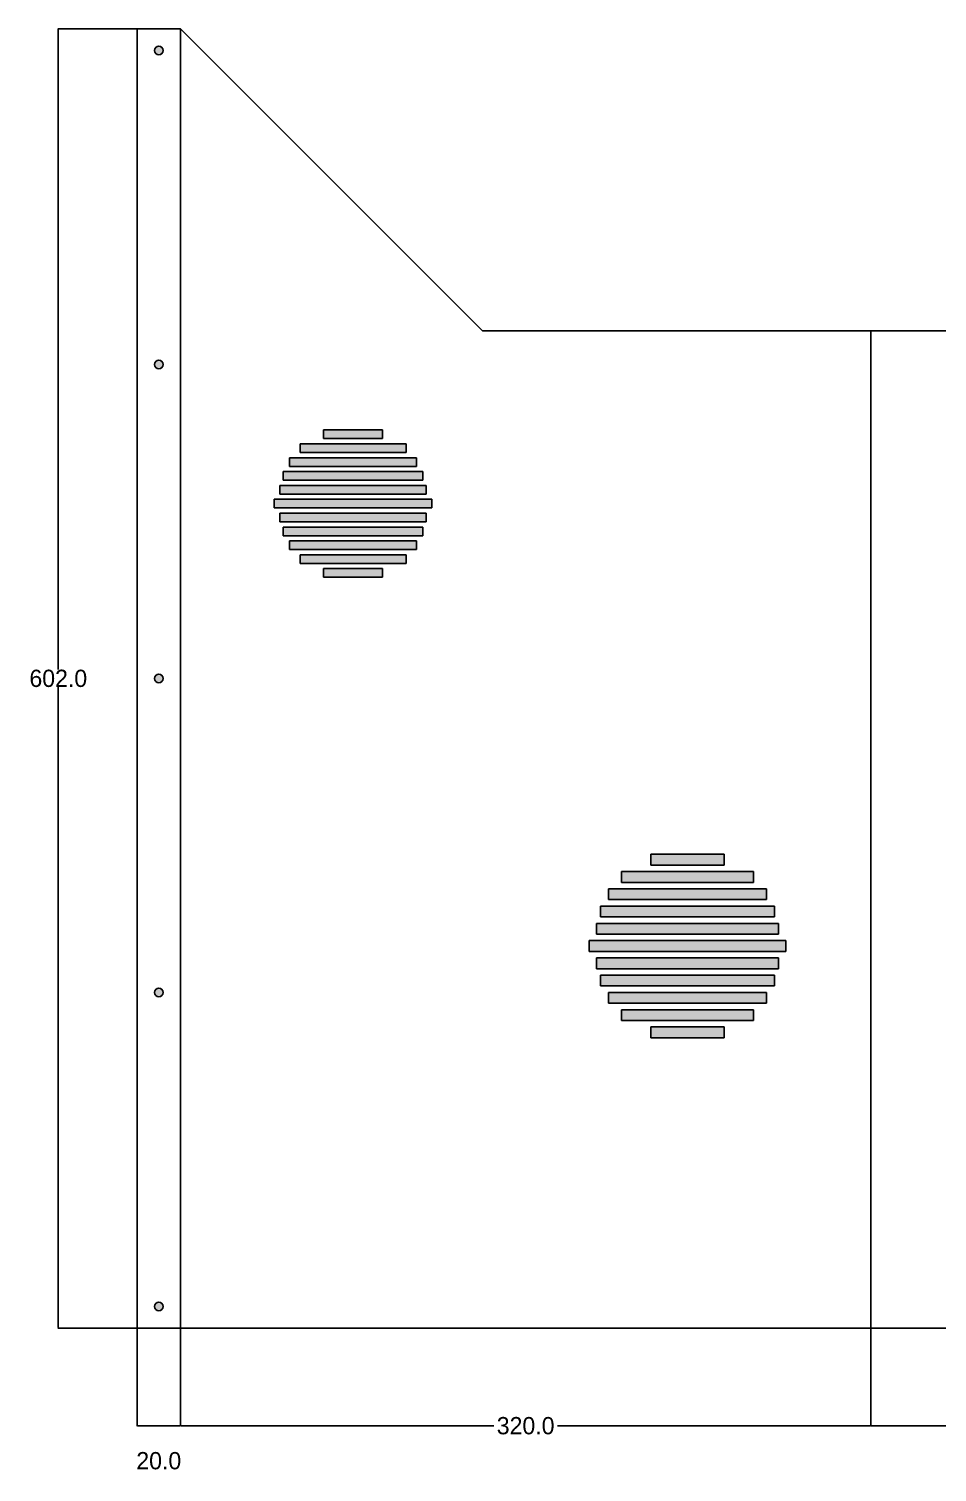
# Model space of a CAD drawing. Extents: x 176 to 1824, y -44 to 783.
# Drawn here: x 176 to 597, y -44 to 625 of the extents above; entities that cross this region are included whole.
import ezdxf

# ---------------------------------------------------------------- set-up
doc = ezdxf.new("R2010")
doc.units = 0
doc.layers.get('0').update_dxf_attribs({"linetype": 'CONTINUOUS'})
doc.layers.get('Defpoints').update_dxf_attribs({"linetype": 'CONTINUOUS'})
doc.dimstyles.new('ISO-25', dxfattribs={"dimtxt": 2.5, "dimasz": 2.5, "dimexe": 1.25, "dimexo": 0.625, "dimtad": 1, "dimdsep": 46, "dimtxsty": 'Standard', "dimcen": 2.5, "dimadec": 0, "dimazin": 0, "dimtfac": 1, "dimtmove": 0, "dimatfit": 3, "dimfxl": 1, "dimarcsym": 0})

# ---------------------------------------------------------------- blocks, each defined once
blk = doc.blocks.new('*D5')
at = {"color": 0, "linetype": 'ByBlock', "lineweight": -2, "transparency": 16777216}
for p, q in [((566.68, 23.21), (566.68, -22.21)), ((956.68, 23.21), (956.68, -22.21)), ((566.86, -22.03), (746.92, -22.03)), ((956.5, -22.03), (776.44, -22.03))]:
    blk.add_line(p, q, dxfattribs=at)
at = {"color": 0, "linetype": 'ByBlock', "transparency": 16777216}
for points in [[(566.86, -22), (566.86, -22.06), (566.68, -22.03)], [(956.5, -22), (956.5, -22.06), (956.68, -22.03)]]:
    blk.add_solid(points, dxfattribs=at)
at = {"layer": 'Defpoints', "color": 0, "linetype": 'ByBlock', "transparency": 16777216}
for p in [(566.68, 23.27), (956.68, 23.27), (566.68, -22.03)]:
    blk.add_point(p, dxfattribs=at)
at = {"color": 0, "linetype": 'ByBlock', "transparency": 16777216, "insert": (761.68, -22.03), "char_height": 8, "attachment_point": 5}
blk.add_mtext('\\A1;390.0', dxfattribs=at)
blk = doc.blocks.new('*D6')
at = {"color": 0, "linetype": 'ByBlock', "lineweight": -2, "transparency": 16777216}
for p, q in [((246.68, 23.21), (246.68, -22.21)), ((566.68, 23.21), (566.68, -22.21)), ((246.86, -22.03), (391.92, -22.03)), ((566.5, -22.03), (421.44, -22.03))]:
    blk.add_line(p, q, dxfattribs=at)
at = {"color": 0, "linetype": 'ByBlock', "transparency": 16777216}
for points in [[(246.86, -22), (246.86, -22.06), (246.68, -22.03)], [(566.5, -22), (566.5, -22.06), (566.68, -22.03)]]:
    blk.add_solid(points, dxfattribs=at)
at = {"layer": 'Defpoints', "color": 0, "linetype": 'ByBlock', "transparency": 16777216}
for p in [(246.68, 23.27), (566.68, 23.27), (246.68, -22.03)]:
    blk.add_point(p, dxfattribs=at)
at = {"color": 0, "linetype": 'ByBlock', "transparency": 16777216, "insert": (406.68, -22.03), "char_height": 8, "attachment_point": 5}
blk.add_mtext('\\A1;320.0', dxfattribs=at)
blk = doc.blocks.new('*D7')
at = {"color": 0, "linetype": 'ByBlock', "lineweight": -2, "transparency": 16777216}
for p, q in [((226.68, 23.21), (226.68, -22.21)), ((246.68, 23.21), (246.68, -22.21)), ((246.5, -22.03), (226.86, -22.03))]:
    blk.add_line(p, q, dxfattribs=at)
at = {"color": 0, "linetype": 'ByBlock', "transparency": 16777216}
for points in [[(226.86, -22), (226.86, -22.06), (226.68, -22.03)], [(246.5, -22), (246.5, -22.06), (246.68, -22.03)]]:
    blk.add_solid(points, dxfattribs=at)
at = {"layer": 'Defpoints', "color": 0, "linetype": 'ByBlock', "transparency": 16777216}
for p in [(226.68, 23.27), (246.68, 23.27), (226.68, -22.03)]:
    blk.add_point(p, dxfattribs=at)
at = {"color": 0, "linetype": 'ByBlock', "transparency": 16777216, "insert": (236.68, -38.26), "char_height": 8, "attachment_point": 5}
blk.add_mtext('\\A1;20.0', dxfattribs=at)
blk = doc.blocks.new('*D12')
at = {"color": 0, "linetype": 'ByBlock', "lineweight": -2, "transparency": 16777216}
for p, q in [((226.62, 625.27), (189.93, 625.27)), ((190.11, 625.09), (190.11, 328.36)), ((190.11, 23.45), (190.11, 320.18)), ((226.62, 23.27), (189.93, 23.27))]:
    blk.add_line(p, q, dxfattribs=at)
at = {"color": 0, "linetype": 'ByBlock', "transparency": 16777216}
for points in [[(190.08, 625.09), (190.14, 625.09), (190.11, 625.27)], [(190.08, 23.45), (190.14, 23.45), (190.11, 23.27)]]:
    blk.add_solid(points, dxfattribs=at)
at = {"layer": 'Defpoints', "color": 0, "linetype": 'ByBlock', "transparency": 16777216}
for p in [(226.68, 625.27), (190.11, 23.27), (226.68, 23.27)]:
    blk.add_point(p, dxfattribs=at)
at = {"color": 0, "linetype": 'ByBlock', "transparency": 16777216, "insert": (190.11, 324.27), "char_height": 8, "attachment_point": 5}
blk.add_mtext('\\A1;602.0', dxfattribs=at)

msp = doc.modelspace()

# ---------------------------------------------------------------- hatches: boundary and pattern name
at = {"linetype": 'ByBlock'}
h = msp.add_hatch(color=256, dxfattribs=at)
h.dxf.hatch_style = 1
h.paths.add_polyline_path([(1157.33, 92.37), (1169.93, 92.37), (1169.93, 103.27), (1157.33, 103.27)])
h.paths.add_polyline_path([(1184.93, 92.37), (1202.53, 92.37), (1202.53, 99.07), (1201.13, 100.47), (1186.33, 100.47), (1184.93, 99.07)])
h.paths.add_polyline_path([(1218.03, 101.87), (1217.53, 101.37), (1217.53, 92.37), (1236.03, 92.37), (1236.03, 101.37), (1235.53, 101.87)])
h.paths.add_polyline_path([(1183.05, 130.59), (1210.36, 130.59), (1210.36, 134.61), (1183.05, 134.61)])
h.paths.add_polyline_path([(1221.28, 137.02), (1221.28, 141.04), (1172.13, 141.04), (1172.13, 137.02)])
h.paths.add_polyline_path([(1167.25, 143.45), (1226.16, 143.45), (1226.16, 147.46), (1167.25, 147.46)])
h.paths.add_polyline_path([(1164.33, 149.87), (1229.08, 149.87), (1229.08, 153.89), (1164.33, 153.89)])
h.paths.add_polyline_path([(1162.85, 156.3), (1230.56, 156.3), (1230.56, 160.32), (1162.85, 160.32)])
h.paths.add_polyline_path([(1160.15, 162.73), (1233.26, 162.73), (1233.26, 166.75), (1160.15, 166.75)])
h.paths.add_polyline_path([(1162.85, 169.16), (1230.56, 169.16), (1230.56, 173.17), (1162.85, 173.17)])
h.paths.add_polyline_path([(1164.33, 175.58), (1229.08, 175.58), (1229.08, 179.6), (1164.33, 179.6)])
h.paths.add_polyline_path([(1167.25, 182.01), (1226.16, 182.01), (1226.16, 186.03), (1167.25, 186.03)])
h.paths.add_polyline_path([(1172.13, 188.44), (1221.28, 188.44), (1221.28, 192.45), (1172.13, 192.45)])
h.paths.add_polyline_path([(1183.05, 194.86), (1210.36, 194.86), (1210.36, 198.88), (1183.05, 198.88)])
h.paths.add_polyline_path([(238.68, 324.27, 1), (234.68, 324.27, 1)])
h.paths.add_polyline_path([(238.68, 469.77, 1), (234.68, 469.77, 1)])
h.paths.add_polyline_path([(238.68, 615.27, 1), (234.68, 615.27, 1)])
h.paths.add_polyline_path([(238.68, 178.77, 1), (234.68, 178.77, 1)])
h.paths.add_polyline_path([(238.68, 33.27, 1), (234.68, 33.27, 1)])
h = msp.add_hatch(color=256, dxfattribs=at)
h.dxf.hatch_style = 1
h.paths.add_polyline_path([(340.36, 439.42), (313.05, 439.42), (313.05, 435.4), (340.36, 435.4)])
h.paths.add_polyline_path([(351.28, 432.99), (302.13, 432.99), (302.13, 428.97), (351.28, 428.97)])
h.paths.add_polyline_path([(356.16, 426.56), (297.25, 426.56), (297.25, 422.55), (356.16, 422.55)])
h.paths.add_polyline_path([(359.08, 420.13), (294.33, 420.13), (294.33, 416.12), (359.08, 416.12)])
h.paths.add_polyline_path([(360.56, 413.71), (292.85, 413.71), (292.85, 409.69), (360.56, 409.69)])
h.paths.add_polyline_path([(363.26, 407.28), (290.15, 407.28), (290.15, 403.26), (363.26, 403.26)])
h.paths.add_polyline_path([(360.56, 400.85), (292.85, 400.85), (292.85, 396.84), (360.56, 396.84)])
h.paths.add_polyline_path([(359.08, 394.43), (294.33, 394.43), (294.33, 390.41), (359.08, 390.41)])
h.paths.add_polyline_path([(356.16, 388), (297.25, 388), (297.25, 383.98), (356.16, 383.98)])
h.paths.add_polyline_path([(351.28, 381.57), (302.13, 381.57), (302.13, 377.56), (351.28, 377.56)])
h.paths.add_polyline_path([(340.36, 375.15), (313.05, 375.15), (313.05, 371.13), (340.36, 371.13)])
h = msp.add_hatch(color=256, dxfattribs=at)
h.dxf.hatch_style = 1
h.paths.add_polyline_path([(498.68, 242.77), (464.68, 242.77), (464.68, 237.77), (498.68, 237.77)])
h.paths.add_polyline_path([(512.28, 234.77), (451.09, 234.77), (451.09, 229.77), (512.28, 229.77)])
h.paths.add_polyline_path([(518.34, 226.77), (445.02, 226.77), (445.02, 221.77), (518.34, 221.77)])
h.paths.add_polyline_path([(521.98, 218.77), (441.38, 218.77), (441.38, 213.77), (521.98, 213.77)])
h.paths.add_polyline_path([(523.82, 210.77), (439.54, 210.77), (439.54, 205.77), (523.82, 205.77)])
h.paths.add_polyline_path([(527.18, 202.77), (436.18, 202.77), (436.18, 197.77), (527.18, 197.77)])
h.paths.add_polyline_path([(523.82, 194.77), (439.54, 194.77), (439.54, 189.77), (523.82, 189.77)])
h.paths.add_polyline_path([(521.98, 186.77), (441.38, 186.77), (441.38, 181.77), (521.98, 181.77)])
h.paths.add_polyline_path([(518.34, 178.77), (445.02, 178.77), (445.02, 173.77), (518.34, 173.77)])
h.paths.add_polyline_path([(512.28, 170.77), (451.09, 170.77), (451.09, 165.77), (512.28, 165.77)])
h.paths.add_polyline_path([(498.68, 162.77), (464.68, 162.77), (464.68, 157.77), (498.68, 157.77)])

# ---------------------------------------------------------------- linework, layer by layer
for p, q in [((246.68, 625.27), (226.68, 625.27)), ((226.68, 625.27), (226.68, 23.27)), ((386.68, 485.27), (246.68, 625.27)), ((386.68, 485.27), (566.68, 485.27)), ((956.68, 485.27), (566.68, 485.27)), ((340.36, 439.42), (313.05, 439.42)), ((313.05, 435.4), (313.05, 439.42)), ((313.05, 435.4), (340.36, 435.4)), ((340.36, 435.4), (340.36, 439.42)), ((302.13, 432.99), (351.28, 432.99)), ((302.13, 428.97), (302.13, 432.99)), ((302.13, 428.97), (351.28, 428.97)), ((351.28, 428.97), (351.28, 432.99)), ((297.25, 426.56), (356.16, 426.56)), ((297.25, 422.55), (297.25, 426.56)), ((297.25, 422.55), (356.16, 422.55)), ((356.16, 422.55), (356.16, 426.56)), ((294.33, 416.12), (294.33, 420.13)), ((359.08, 420.13), (294.33, 420.13)), ((294.33, 416.12), (359.08, 416.12)), ((359.08, 416.12), (359.08, 420.13)), ((292.85, 409.69), (292.85, 413.71)), ((360.56, 413.71), (292.85, 413.71)), ((360.56, 409.69), (292.85, 409.69)), ((360.56, 409.69), (360.56, 413.71)), ((290.15, 407.28), (290.15, 403.26)), ((290.15, 407.28), (363.26, 407.28)), ((290.15, 403.26), (363.26, 403.26)), ((363.26, 403.26), (363.26, 407.28)), ((292.85, 400.85), (360.56, 400.85)), ((292.85, 400.85), (292.85, 396.84)), ((292.85, 396.84), (360.56, 396.84)), ((360.56, 400.85), (360.56, 396.84)), ((294.33, 394.43), (294.33, 390.41)), ((359.08, 394.43), (294.33, 394.43)), ((294.33, 390.41), (359.08, 390.41)), ((356.16, 388), (297.25, 388)), ((297.25, 388), (297.25, 383.98)), ((356.16, 388), (356.16, 383.98)), ((359.08, 394.43), (359.08, 390.41)), ((356.16, 383.98), (297.25, 383.98)), ((351.28, 381.57), (302.13, 381.57)), ((302.13, 381.57), (302.13, 377.56)), ((351.28, 381.57), (351.28, 377.56)), ((351.28, 377.56), (302.13, 377.56)), ((340.36, 375.15), (313.05, 375.15)), ((313.05, 371.13), (313.05, 375.15)), ((340.36, 371.13), (340.36, 375.15)), ((313.05, 371.13), (340.36, 371.13)), ((498.68, 242.77), (464.68, 242.77)), ((464.68, 237.77), (464.68, 242.77)), ((498.68, 237.77), (498.68, 242.77)), ((451.09, 229.77), (451.09, 234.77)), ((451.09, 234.77), (512.28, 234.77)), ((464.68, 237.77), (498.68, 237.77)), ((512.28, 229.77), (512.28, 234.77)), ((451.09, 229.77), (512.28, 229.77)), ((445.02, 221.77), (445.02, 226.77)), ((445.02, 226.77), (518.34, 226.77)), ((445.02, 221.77), (518.34, 221.77)), ((518.34, 221.77), (518.34, 226.77)), ((441.38, 213.77), (441.38, 218.77)), ((521.98, 218.77), (441.38, 218.77)), ((521.98, 213.77), (521.98, 218.77)), ((439.54, 205.77), (439.54, 210.77)), ((523.82, 210.77), (439.54, 210.77)), ((441.38, 213.77), (521.98, 213.77)), ((523.82, 205.77), (523.82, 210.77)), ((436.18, 202.77), (527.18, 202.77)), ((436.18, 202.77), (436.18, 197.77)), ((523.82, 205.77), (439.54, 205.77)), ((527.18, 197.77), (527.18, 202.77)), ((436.18, 197.77), (527.18, 197.77)), ((439.54, 194.77), (523.82, 194.77)), ((439.54, 194.77), (439.54, 189.77)), ((523.82, 194.77), (523.82, 189.77)), ((439.54, 189.77), (523.82, 189.77)), ((441.38, 186.77), (441.38, 181.77)), ((521.98, 186.77), (441.38, 186.77)), ((441.38, 181.77), (521.98, 181.77)), ((521.98, 186.77), (521.98, 181.77)), ((518.34, 178.77), (445.02, 178.77)), ((445.02, 178.77), (445.02, 173.77)), ((518.34, 178.77), (518.34, 173.77)), ((518.34, 173.77), (445.02, 173.77)), ((512.28, 170.77), (451.09, 170.77)), ((451.09, 170.77), (451.09, 165.77)), ((512.28, 170.77), (512.28, 165.77)), ((512.28, 165.77), (451.09, 165.77)), ((498.68, 162.77), (464.68, 162.77)), ((464.68, 157.77), (464.68, 162.77)), ((498.68, 157.77), (498.68, 162.77)), ((464.68, 157.77), (498.68, 157.77)), ((226.68, 23.27), (246.68, 23.27)), ((246.68, 23.27), (566.68, 23.27)), ((566.68, 23.27), (956.68, 23.27))]:
    msp.add_line(p, q, dxfattribs=at)
at = {"color": 1, "linetype": 'ByBlock'}
for p, q in [((246.68, 625.27), (246.68, 23.27)), ((566.68, 485.27), (566.68, 23.27))]:
    msp.add_line(p, q, dxfattribs=at)
at = {"linetype": 'ByBlock'}
for centre in [(236.68, 615.27), (236.68, 469.77), (236.68, 324.27), (236.68, 178.77), (236.68, 33.27)]:
    msp.add_circle(centre, 2, dxfattribs=at)

# ---------------------------------------------------------------- dimensions: what is measured, and where the dimension line sits
at = {"color": 6, "linetype": 'ByBlock'}
dim = msp.add_linear_dim(base=(190.11, 23.27), p1=(226.68, 625.27), p2=(226.68, 23.27), angle=90, dimstyle='ISO-25', override={"dimtxt": 8, "dimasz": 0.18, "dimexe": 0.18, "dimexo": 0.0625, "dimgap": 0.09, "dimtad": 0, "dimtih": 1, "dimtoh": 1, "dimdec": 1, "dimzin": 0, "dimcen": 0.09, "dimtdec": 4, "dimtofl": 0, "dimtmove": 2, "dimtolj": 1, "dimtzin": 0}, dxfattribs=at)
dim.commit()
dim.dimension.update_dxf_attribs({"geometry": '*D12', "text_midpoint": (190.11, 324.27)})
for base, p1, p2, picture, middle in [((226.68, -22.03), (246.68, 23.27), (226.68, 23.27), '*D7', (236.68, -38.26)), ((246.68, -22.03), (566.68, 23.27), (246.68, 23.27), '*D6', (406.68, -22.03)), ((566.68, -22.03), (956.68, 23.27), (566.68, 23.27), '*D5', (761.68, -22.03))]:
    dim = msp.add_linear_dim(base=base, p1=p1, p2=p2, dimstyle='ISO-25', override={"dimtxt": 8, "dimasz": 0.18, "dimexe": 0.18, "dimexo": 0.0625, "dimgap": 0.09, "dimtad": 0, "dimtih": 1, "dimtoh": 1, "dimdec": 1, "dimzin": 0, "dimcen": 0.09, "dimtdec": 4, "dimtofl": 0, "dimtmove": 2, "dimtolj": 1, "dimtzin": 0}, dxfattribs=at)
    dim.commit()
    dim.dimension.update_dxf_attribs({"geometry": picture, "text_midpoint": middle})

doc.saveas('drawing.dxf')
